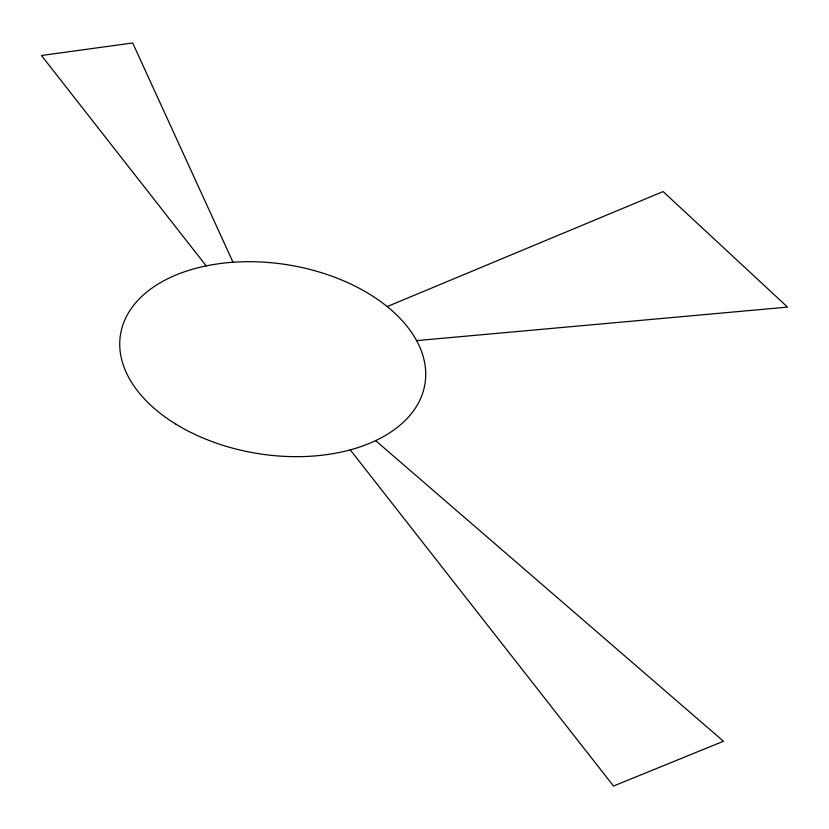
<?xml version="1.0" encoding="UTF-8"?>
<svg xmlns="http://www.w3.org/2000/svg" width="829" height="829" viewBox="0 0 829 829"><rect width="100%" height="100%" fill="white"/><g stroke="black" fill="none" stroke-linecap="round" stroke-linejoin="round"><path stroke-width="1.24" d="M387.278 306.543L663.117 191.572L787.55 307.103L416.686 340.615M375.558 440.562L723.489 741.261L613.501 786.027L350.211 449.805M206.203 265.891L41.45 55.502L132.692 42.973L233.022 262.244M175.893 424.168A154.215 95.542 9.2 0 0 423.764 389.506A154.215 95.542 9.2 0 0 218.597 263.757A154.215 95.542 9.2 0 0 175.893 424.168"/></g></svg>
